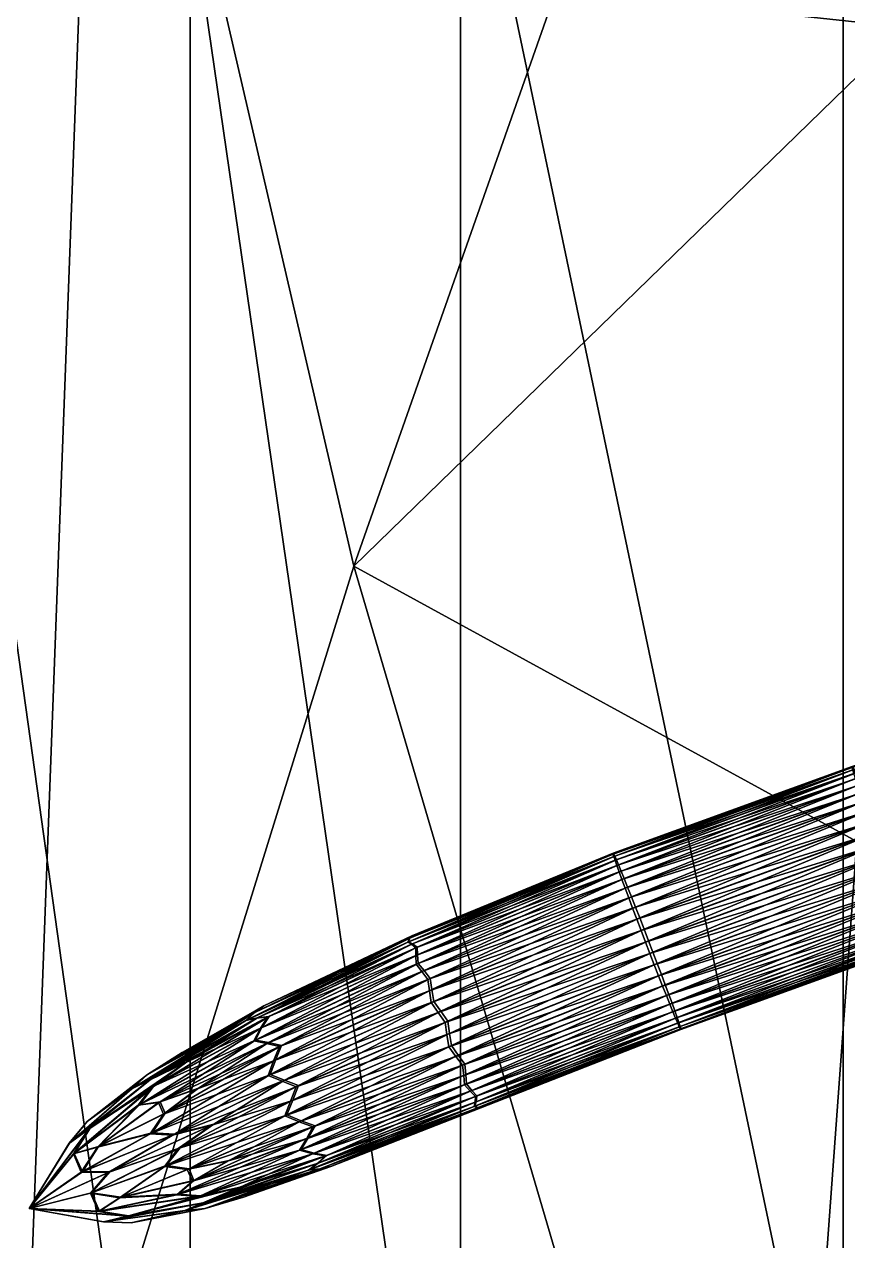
# Model space of a CAD drawing. Header units: centimetres. Extents: x -650 to 650, y -348 to 348.
# Drawn here: x 564.71 to 581.86, y -129.09 to -103.74 of the extents above; entities that cross this region are included whole.
import ezdxf

# ---------------------------------------------------------------- set-up
doc = ezdxf.new("R2010")
doc.units = ezdxf.units.CM
for name, color, linetype, true_color in [('fabric', 7, 'Continuous', 0x99e499), ('Object017', 7, 'Continuous', 0x5858e1), ('wood', 7, 'Continuous', 0x99e499)]:
    doc.layers.add(name, color=color, linetype=linetype, true_color=true_color)

msp = doc.modelspace()

# ---------------------------------------------------------------- meshes
at = {"layer": 'fabric', "color": 46, "true_color": 0x876e08}
mesh = msp.add_polyface(dxfattribs=at)
corners = [(573.802, -55.501, 162.182), (573.802, -98.08, 162.149), (581.769, -93.243, 163.61), (581.769, -136.107, 163.578), (594.221, -130.018, 164.003), (594.222, -85.643, 164.035), (608.088, -123.893, 163.423), (608.089, -77.999, 163.454), (614.732, -70.093, -294.876), (614.73, -94.077, -294.91), (613.631, -94.627, -295.443), (613.629, -114.123, -295.473), (614.729, -113.624, -294.938), (611.916, -114.901, -295.889), (611.917, -95.486, -295.858), (613.633, -70.706, -295.407), (609.208, -96.844, -296.187), (609.209, -73.17, -296.148), (611.92, -71.66, -295.82), (609.206, -116.132, -296.219), (603.732, -117.99, -296.493), (603.734, -98.893, -296.461), (603.736, -75.447, -296.421), (593.729, -101.825, -296.712), (593.731, -78.706, -296.672), (593.728, -120.648, -296.745), (582.055, -120.773, -296.948), (583.111, -103.81, -296.911), (582.581, -82.289, -296.881), (575.797, -103.021, -297.03), (573.675, -85.54, -297.029), (571.574, -115.035, -297.08), (620.299, -119.912, 161.868), (620.3, -73.03, 161.897), (616.538, -112.924, -293.254), (616.539, -93.303, -293.231), (617.849, -93.043, -291.75), (616.541, -69.233, -293.202), (615.6, -93.642, -294.228), (615.598, -113.23, -294.254), (615.601, -69.609, -294.196), (613.627, -139.704, -295.512), (611.914, -140.377, -295.929), (614.727, -139.272, -294.975), (609.204, -141.441, -296.26), (593.726, -145.346, -296.788), (603.731, -143.047, -296.536), (580.302, -144.74, -296.991), (617.846, -138.466, -291.799), (616.536, -138.668, -293.285), (615.597, -138.932, -294.288)]
mesh.append_faces([[corners[k] for k in face] for face in [(0, 1, 2), (3, 2, 1), (4, 5, 2), (2, 3, 4), (5, 4, 6), (6, 7, 5), (8, 9, 10), (11, 10, 9), (9, 12, 11), (10, 11, 13), (13, 14, 10), (15, 10, 14), (16, 17, 18), (18, 14, 16), (19, 16, 14), (14, 13, 19), (16, 19, 20), (20, 21, 16), (17, 16, 21), (21, 22, 17), (23, 24, 22), (22, 21, 23), (25, 23, 21), (21, 20, 25), (23, 25, 26), (26, 27, 23), (24, 23, 27), (27, 28, 24), (29, 30, 28), (28, 27, 29), (31, 29, 27), (27, 26, 31), (32, 33, 7), (7, 6, 32), (34, 35, 36), (37, 35, 38), (39, 38, 35), (35, 34, 39), (38, 39, 12), (12, 9, 38), (40, 38, 9), (41, 42, 13), (13, 11, 41), (43, 41, 11), (11, 12, 43), (20, 19, 44), (19, 13, 42), (26, 25, 45), (25, 20, 46), (31, 26, 47), (48, 49, 34), (50, 43, 12), (12, 39, 50), (49, 50, 39), (39, 34, 49)]], dxfattribs={"vtx2": -1, "color": 46})
mesh = msp.add_polyface(dxfattribs=at)
corners = [(568.168, -59.199, 159.889), (568.168, -101.172, 159.853), (573.802, -98.08, 162.149), (558.932, -63.862, 154.183), (558.921, -105.068, 154.121), (562.716, -103.533, 156.917), (562.717, -62.024, 156.961), (562.716, -144.349, 156.888), (558.918, -145.577, 154.089), (568.167, -142.458, 159.822), (573.801, -139.982, 162.118), (581.769, -136.107, 163.578), (575.797, -103.021, -297.03), (571.574, -115.035, -297.08), (566.272, -92.154, -297.109), (573.675, -85.54, -297.029), (533.016, -109.632, 18.371), (533.403, -69.35, 18.44), (528.072, -70.478, -27.631), (527.399, -110.575, -27.69), (539.943, -108.487, 71.482), (540.042, -67.979, 71.561), (532.889, -149.252, 18.334), (539.911, -148.311, 71.451), (546.045, -66.771, 111.183), (546.041, -107.486, 111.103), (550.862, -65.824, 136.888), (550.859, -106.705, 136.813), (553.945, -106.219, 148.189), (553.948, -65.239, 148.256), (555.985, -105.958, 151.15), (546.041, -147.506, 111.076), (553.946, -146.499, 148.163), (555.982, -146.29, 151.118), (564.505, -56.292, -297.066), (558.219, -101.376, -297.123), (556.102, -61.635, -297.071), (548.716, -106.612, -296.869), (541.187, -71.051, -296.051), (541.187, -110.645, -296.128), (535.286, -113.692, -293.375), (535.286, -74.686, -293.298), (548.187, -66.646, -296.797), (541.186, -149.518, -296.204), (535.286, -151.971, -293.45), (530.67, -115.969, -287.081), (530.67, -77.39, -287.005), (527.071, -117.41, -278.801), (530.67, -153.821, -287.156), (564.569, -137.635, -297.123), (580.302, -144.74, -296.991), (550.303, -145.17, -296.926), (558.296, -64.599, 152.34), (558.257, -105.677, 152.243), (558.617, -64.744, 151.495), (558.558, -105.793, 151.375), (558.244, -146.063, 152.199), (555.997, -64.928, 151.219), (557.662, -105.852, 151.611), (557.702, -64.808, 151.71), (557.649, -146.203, 151.568), (558.539, -146.155, 151.324)]
mesh.append_faces([[corners[k] for k in face] for face in [(0, 1, 2), (3, 4, 5), (6, 5, 1), (7, 5, 4), (4, 8, 7), (5, 7, 9), (9, 1, 5), (10, 2, 1), (1, 9, 10), (2, 10, 11), (12, 13, 14), (14, 15, 12), (16, 17, 18), (18, 19, 16), (17, 16, 20), (20, 21, 17), (22, 16, 19), (23, 20, 16), (24, 21, 20), (20, 25, 24), (26, 24, 25), (25, 27, 26), (26, 27, 28), (29, 28, 30), (27, 25, 31), (25, 20, 23), (32, 28, 27), (33, 30, 28), (34, 14, 35), (36, 35, 37), (38, 39, 40), (40, 41, 38), (39, 38, 42), (42, 37, 39), (43, 39, 37), (44, 40, 39), (45, 46, 41), (41, 40, 45), (46, 45, 47), (48, 45, 40), (49, 35, 14), (14, 13, 49), (50, 49, 13), (49, 51, 37), (37, 35, 49), (52, 53, 4), (54, 55, 53), (53, 56, 8), (8, 4, 53), (56, 53, 55), (57, 30, 58), (59, 58, 55), (60, 58, 30), (61, 55, 58)]], dxfattribs={"vtx2": -1, "color": 46})
mesh = msp.add_polyface(dxfattribs=at)
corners = [(562.715, -183.218, 156.872), (562.716, -144.349, 156.888), (558.918, -145.577, 154.089), (558.918, -184.148, 154.084), (568.165, -181.786, 159.796), (568.167, -142.458, 159.822), (527.399, -110.575, -27.69), (527.175, -150.035, -27.733), (532.889, -149.252, 18.334), (532.891, -186.992, 18.332), (527.176, -187.636, -27.757), (539.915, -186.229, 71.471), (539.911, -148.311, 71.451), (533.016, -109.632, 18.371), (546.041, -147.506, 111.076), (546.045, -185.604, 111.104), (550.859, -146.886, 136.787), (550.862, -185.137, 136.813), (550.859, -106.705, 136.813), (546.041, -107.486, 111.103), (553.946, -146.499, 148.163), (553.947, -184.845, 148.178), (555.982, -184.688, 151.122), (555.982, -146.29, 151.118), (553.945, -106.219, 148.189), (548.716, -106.612, -296.869), (550.303, -145.17, -296.926), (541.186, -149.518, -296.204), (541.186, -186.474, -296.278), (550.308, -183.419, -296.993), (535.286, -188.352, -293.531), (535.286, -151.971, -293.45), (541.187, -110.645, -296.128), (535.286, -113.692, -293.375), (530.67, -153.821, -287.156), (530.67, -189.798, -287.253), (527.071, -190.756, -278.992), (530.67, -115.969, -287.081), (527.071, -155.011, -278.875), (562.709, -218.888, 156.872), (568.156, -217.885, 159.775), (564.587, -178.443, -297.173), (564.595, -215.016, -297.231), (580.307, -177.109, -297.043), (564.569, -137.635, -297.123), (558.244, -146.063, 152.199), (558.244, -184.516, 152.198), (558.558, -105.793, 151.375), (558.539, -146.155, 151.324), (558.538, -184.586, 151.323), (555.985, -105.958, 151.15), (557.649, -146.203, 151.568), (557.648, -184.622, 151.567), (557.662, -105.852, 151.611), (558.915, -219.538, 154.103), (558.242, -219.794, 152.226), (557.645, -219.869, 151.597), (558.536, -219.843, 151.352)]
mesh.append_faces([[corners[k] for k in face] for face in [(0, 1, 2), (2, 3, 0), (1, 0, 4), (4, 5, 1), (6, 7, 8), (9, 8, 7), (7, 10, 9), (8, 9, 11), (11, 12, 8), (13, 8, 12), (14, 12, 11), (11, 15, 14), (16, 14, 15), (15, 17, 16), (14, 16, 18), (12, 14, 19), (18, 16, 20), (21, 20, 16), (16, 17, 21), (20, 21, 22), (22, 23, 20), (24, 20, 23), (25, 26, 27), (28, 27, 26), (26, 29, 28), (27, 28, 30), (30, 31, 27), (32, 27, 31), (33, 31, 34), (35, 34, 31), (31, 30, 35), (34, 35, 36), (37, 34, 38), (39, 0, 3), (40, 4, 0), (29, 41, 42), (43, 41, 44), (26, 44, 41), (41, 29, 26), (45, 46, 3), (3, 2, 45), (47, 48, 45), (46, 45, 48), (48, 49, 46), (50, 23, 51), (52, 51, 23), (23, 22, 52), (51, 52, 49), (49, 48, 51), (53, 51, 48), (54, 3, 46), (55, 46, 49), (56, 52, 22), (57, 49, 52)]], dxfattribs={"vtx2": -1, "color": 46})
mesh = msp.add_polyface(dxfattribs=at)
corners = [(573.798, -179.911, 162.088), (573.801, -139.982, 162.118), (568.167, -142.458, 159.822), (568.165, -181.786, 159.796), (581.765, -176.974, 163.547), (581.769, -136.107, 163.578), (594.217, -172.36, 163.972), (594.221, -130.018, 164.003), (608.084, -167.719, 163.392), (608.088, -123.893, 163.423), (620.295, -164.702, 161.838), (620.299, -119.912, 161.868), (573.788, -216.571, 162.059), (581.755, -214.514, 163.515), (594.208, -211.279, 163.939), (608.076, -208.025, 163.359), (593.729, -209.649, -296.898), (593.726, -175.24, -296.839), (603.73, -173.381, -296.587), (580.311, -211.763, -297.101), (580.307, -177.109, -297.043), (564.587, -178.443, -297.173), (613.629, -206.363, -295.612), (613.627, -170.68, -295.559), (614.727, -170.333, -295.019), (614.729, -206.116, -295.07), (611.916, -206.752, -296.034), (611.913, -171.223, -295.978), (609.206, -207.371, -296.368), (609.204, -172.083, -296.311), (603.733, -208.307, -296.645), (620.287, -205.909, 161.807), (615.596, -170.06, -294.329), (615.598, -205.924, -294.376), (616.536, -169.849, -293.322), (616.538, -205.778, -293.365), (617.846, -169.689, -291.832), (613.627, -139.704, -295.512), (614.727, -139.272, -294.975), (611.914, -140.377, -295.929), (609.204, -141.441, -296.26), (603.731, -143.047, -296.536), (603.732, -117.99, -296.493), (609.206, -116.132, -296.219), (593.726, -145.346, -296.788), (580.302, -144.74, -296.991), (582.055, -120.773, -296.948), (593.728, -120.648, -296.745), (564.569, -137.635, -297.123), (616.536, -138.668, -293.285), (615.597, -138.932, -294.288)]
mesh.append_faces([[corners[k] for k in face] for face in [(0, 1, 2), (2, 3, 0), (1, 0, 4), (4, 5, 1), (6, 7, 5), (5, 4, 6), (7, 6, 8), (8, 9, 7), (10, 11, 9), (9, 8, 10), (12, 0, 3), (13, 4, 0), (14, 15, 8), (8, 6, 14), (6, 4, 13), (16, 17, 18), (19, 20, 17), (21, 20, 19), (22, 23, 24), (24, 25, 22), (23, 22, 26), (26, 27, 23), (28, 29, 27), (27, 26, 28), (29, 28, 30), (30, 18, 29), (31, 10, 8), (8, 15, 31), (32, 33, 25), (25, 24, 32), (33, 32, 34), (34, 35, 33), (35, 34, 36), (37, 38, 24), (24, 23, 37), (39, 37, 23), (23, 27, 39), (40, 41, 42), (39, 40, 43), (40, 39, 27), (27, 29, 40), (41, 40, 29), (29, 18, 41), (44, 45, 46), (41, 44, 47), (44, 41, 18), (18, 17, 44), (45, 44, 17), (17, 20, 45), (48, 45, 20), (36, 34, 49), (50, 49, 34), (34, 32, 50), (38, 50, 32), (32, 24, 38)]], dxfattribs={"vtx2": -1, "color": 46})
at = {"layer": 'Object017', "color": 46, "true_color": 0x876e08}
mesh = msp.add_polyface(dxfattribs=at)
corners = [(581.971, -119.278, -296.435), (581.959, -119.228, -296.686), (576.981, -121.035, -296.773), (581.958, -119.21, -296.943), (576.979, -121.017, -297.029), (582.03, -119.466, -295.961), (581.995, -119.357, -296.191), (577.02, -121.162, -296.278), (576.994, -121.084, -296.521), (582.13, -119.763, -295.555), (582.075, -119.602, -295.748), (577.105, -121.405, -295.835), (577.057, -121.27, -296.048), (582.265, -120.148, -295.243), (582.194, -119.946, -295.386), (577.229, -121.747, -295.472), (577.162, -121.565, -295.642), (582.425, -120.596, -295.048), (582.342, -120.366, -295.13), (577.384, -122.164, -295.217), (577.303, -121.948, -295.33), (582.599, -121.075, -294.982), (582.511, -120.834, -294.998), (577.56, -122.628, -295.084), (577.47, -122.392, -295.134), (582.777, -121.553, -295.05), (582.689, -121.316, -294.999), (577.744, -123.108, -295.085), (577.652, -122.868, -295.067), (582.863, -121.781, -295.132), (577.835, -123.343, -295.135), (582.677, -121.042, -298.909), (582.766, -121.284, -298.892), (577.808, -123.08, -298.978), (582.852, -121.521, -298.842), (577.898, -123.316, -298.928), (582.5, -120.565, -298.841), (582.588, -120.801, -298.891), (577.624, -122.6, -298.978), (577.716, -122.84, -298.995), (582.332, -120.12, -298.645), (582.414, -120.336, -298.758), (577.444, -122.138, -298.844), (577.532, -122.365, -298.927), (582.185, -119.74, -298.332), (582.255, -119.921, -298.501), (577.28, -121.725, -298.588), (577.359, -121.923, -298.731), (582.069, -119.449, -297.925), (582.122, -119.582, -298.138), (577.144, -121.388, -298.225), (577.208, -121.545, -298.418), (581.992, -119.269, -297.451), (582.025, -119.345, -297.694), (577.045, -121.151, -297.781), (577.089, -121.256, -298.012), (581.969, -119.224, -297.199), (576.989, -121.031, -297.286), (577.011, -121.076, -297.538), (587.399, -117.523, -296.586), (587.409, -117.573, -296.335), (587.431, -117.654, -296.091), (587.435, -117.563, -297.351), (587.412, -117.518, -297.099), (587.399, -117.505, -296.842)]
mesh.append_faces([[corners[k] for k in face] for face in [(0, 1, 2), (1, 3, 4), (5, 6, 7), (6, 0, 8), (9, 10, 11), (10, 5, 12), (13, 14, 15), (14, 9, 16), (17, 18, 19), (18, 13, 20), (21, 22, 23), (22, 17, 24), (25, 26, 27), (26, 21, 28), (29, 25, 30), (31, 32, 33), (32, 34, 35), (36, 37, 38), (37, 31, 39), (40, 41, 42), (41, 36, 43), (44, 45, 46), (45, 40, 47), (48, 49, 50), (49, 44, 51), (52, 53, 54), (53, 48, 55), (3, 56, 57), (56, 52, 58), (3, 1, 59), (1, 0, 60), (0, 6, 61), (53, 52, 62), (52, 56, 63), (56, 3, 64)]], dxfattribs={"vtx2": -1, "color": 46})
mesh = msp.add_polyface(dxfattribs=at)
corners = [(576.981, -121.035, -296.773), (576.994, -121.084, -296.521), (581.971, -119.278, -296.435), (576.979, -121.017, -297.029), (581.959, -119.228, -296.686), (577.02, -121.162, -296.278), (577.057, -121.27, -296.048), (582.03, -119.466, -295.961), (581.995, -119.357, -296.191), (577.105, -121.405, -295.835), (577.162, -121.565, -295.642), (582.13, -119.763, -295.555), (582.075, -119.602, -295.748), (577.229, -121.747, -295.472), (577.303, -121.948, -295.33), (582.265, -120.148, -295.243), (582.194, -119.946, -295.386), (572.877, -123.331, -295.751), (572.995, -123.48, -295.578), (577.384, -122.164, -295.217), (573.12, -123.646, -295.432), (577.47, -122.392, -295.134), (582.425, -120.596, -295.048), (582.342, -120.366, -295.13), (577.56, -122.628, -295.084), (577.652, -122.868, -295.067), (582.599, -121.075, -294.982), (582.511, -120.834, -294.998), (577.744, -123.108, -295.085), (577.835, -123.343, -295.135), (582.777, -121.553, -295.05), (582.689, -121.316, -294.999), (577.808, -123.08, -298.978), (577.716, -122.84, -298.995), (582.677, -121.042, -298.909), (577.898, -123.316, -298.928), (582.766, -121.284, -298.892), (577.624, -122.6, -298.978), (577.532, -122.365, -298.927), (582.5, -120.565, -298.841), (582.588, -120.801, -298.891), (577.444, -122.138, -298.844), (577.359, -121.923, -298.731), (582.332, -120.12, -298.645), (582.414, -120.336, -298.758), (573.204, -123.858, -298.871), (577.28, -121.725, -298.588), (573.169, -123.624, -298.767), (577.208, -121.545, -298.418), (573.039, -123.46, -298.623), (582.185, -119.74, -298.332), (582.255, -119.921, -298.501), (577.144, -121.388, -298.225), (577.089, -121.256, -298.012), (582.069, -119.449, -297.925), (582.122, -119.582, -298.138), (572.916, -123.314, -298.451), (577.045, -121.151, -297.781), (577.011, -121.076, -297.538), (581.992, -119.269, -297.451), (582.025, -119.345, -297.694), (576.989, -121.031, -297.286), (581.958, -119.21, -296.943), (581.969, -119.224, -297.199)]
mesh.append_faces([[corners[k] for k in face] for face in [(0, 1, 2), (3, 0, 4), (5, 6, 7), (1, 5, 8), (9, 10, 11), (6, 9, 12), (13, 14, 15), (10, 13, 16), (13, 10, 17), (14, 13, 18), (19, 14, 20), (19, 21, 22), (14, 19, 23), (24, 25, 26), (21, 24, 27), (28, 29, 30), (25, 28, 31), (32, 33, 34), (35, 32, 36), (37, 38, 39), (33, 37, 40), (41, 42, 43), (38, 41, 44), (42, 41, 45), (46, 42, 47), (48, 46, 49), (46, 48, 50), (42, 46, 51), (52, 53, 54), (48, 52, 55), (52, 48, 56), (57, 58, 59), (53, 57, 60), (61, 3, 62), (58, 61, 63)]], dxfattribs={"vtx2": -1, "color": 46})
mesh = msp.add_polyface(dxfattribs=at)
corners = [(576.981, -121.035, -296.773), (576.979, -121.017, -297.029), (572.785, -122.741, -297.099), (572.739, -122.788, -296.852), (576.994, -121.084, -296.521), (572.705, -122.867, -296.607), (577.02, -121.162, -296.278), (572.781, -122.913, -296.365), (577.057, -121.27, -296.048), (572.868, -122.987, -296.137), (577.105, -121.405, -295.835), (572.867, -123.146, -295.935), (577.162, -121.565, -295.642), (572.877, -123.331, -295.751), (572.995, -123.48, -295.578), (577.229, -121.747, -295.472), (573.12, -123.646, -295.432), (577.303, -121.948, -295.33), (573.152, -123.881, -295.33), (577.384, -122.164, -295.217), (573.189, -124.13, -295.258), (577.47, -122.392, -295.134), (573.332, -124.335, -295.2), (577.56, -122.628, -295.084), (573.476, -124.542, -295.175), (577.652, -122.868, -295.067), (573.532, -124.517, -299.026), (573.387, -124.31, -299.002), (577.624, -122.6, -298.978), (573.243, -124.106, -298.946), (577.532, -122.365, -298.927), (573.204, -123.858, -298.871), (577.444, -122.138, -298.844), (573.169, -123.624, -298.767), (577.359, -121.923, -298.731), (573.039, -123.46, -298.623), (577.28, -121.725, -298.588), (572.916, -123.314, -298.451), (577.208, -121.545, -298.418), (572.901, -123.131, -298.266), (577.144, -121.388, -298.225), (577.089, -121.256, -298.012), (572.896, -122.974, -298.062), (577.045, -121.151, -297.781), (572.802, -122.903, -297.836), (577.011, -121.076, -297.538), (572.719, -122.86, -297.595), (576.989, -121.031, -297.286), (572.746, -122.785, -297.348)]
mesh.append_faces([[corners[k] for k in face] for face in [(0, 1, 2), (2, 3, 0), (4, 0, 3), (3, 5, 4), (6, 4, 5), (5, 7, 6), (8, 6, 7), (7, 9, 8), (10, 8, 9), (9, 11, 10), (12, 10, 11), (11, 13, 12), (13, 14, 15), (14, 16, 17), (16, 18, 19), (18, 20, 21), (20, 22, 23), (22, 24, 25), (26, 27, 28), (27, 29, 30), (29, 31, 32), (31, 33, 34), (33, 35, 36), (35, 37, 38), (37, 39, 40), (41, 40, 39), (39, 42, 41), (43, 41, 42), (42, 44, 43), (45, 43, 44), (44, 46, 45), (47, 45, 46), (46, 48, 47), (1, 47, 48), (48, 2, 1)]], dxfattribs={"vtx2": -1, "color": 46})
mesh = msp.add_polyface(dxfattribs=at)
corners = [(577.47, -122.392, -295.134), (577.384, -122.164, -295.217), (573.152, -123.881, -295.33), (577.56, -122.628, -295.084), (573.189, -124.13, -295.258), (577.652, -122.868, -295.067), (573.332, -124.335, -295.2), (577.744, -123.108, -295.085), (573.476, -124.542, -295.175), (577.835, -123.343, -295.135), (573.517, -124.796, -295.2), (577.924, -123.57, -295.218), (578.009, -123.785, -295.332), (582.945, -121.997, -295.246), (582.863, -121.781, -295.132), (573.558, -125.048, -295.258), (573.701, -125.249, -295.331), (578.088, -123.983, -295.475), (573.839, -125.435, -295.434), (578.16, -124.163, -295.644), (573.865, -125.646, -295.58), (583.022, -122.197, -295.389), (578.224, -124.32, -295.838), (573.885, -125.84, -295.753), (578.279, -124.452, -296.051), (574.003, -125.975, -295.937), (578.323, -124.556, -296.282), (574.112, -126.086, -296.139), (578.357, -124.632, -296.525), (574.102, -126.203, -296.367), (578.379, -124.677, -296.777), (574.081, -126.294, -296.609), (578.389, -124.691, -297.033), (574.158, -126.321, -296.855), (578.387, -124.673, -297.289), (574.222, -126.319, -297.102), (578.374, -124.624, -297.541), (574.165, -126.318, -297.351), (578.348, -124.546, -297.784), (574.096, -126.287, -297.598), (578.311, -124.438, -298.015), (574.123, -126.194, -297.838), (578.263, -124.303, -298.228), (574.14, -126.073, -298.064), (578.205, -124.143, -298.421), (574.037, -125.96, -298.268), (578.139, -123.961, -298.59), (573.924, -125.822, -298.453), (578.065, -123.76, -298.733), (573.909, -125.626, -298.625), (577.984, -123.544, -298.846), (573.887, -125.413, -298.769), (577.898, -123.316, -298.928), (573.752, -125.225, -298.873), (582.852, -121.521, -298.842), (582.935, -121.751, -298.76), (577.808, -123.08, -298.978), (573.612, -125.024, -298.947), (577.716, -122.84, -298.995), (573.572, -124.771, -299.003), (577.624, -122.6, -298.978), (573.532, -124.517, -299.026), (577.532, -122.365, -298.927), (573.387, -124.31, -299.002), (577.444, -122.138, -298.844), (573.243, -124.106, -298.946)]
mesh.append_faces([[corners[k] for k in face] for face in [(0, 1, 2), (3, 0, 4), (5, 3, 6), (7, 5, 8), (9, 7, 10), (11, 12, 13), (9, 11, 14), (11, 9, 15), (12, 11, 16), (17, 12, 18), (19, 17, 20), (12, 17, 21), (22, 19, 23), (24, 22, 25), (26, 24, 27), (28, 26, 29), (30, 28, 31), (32, 30, 33), (34, 32, 35), (36, 34, 37), (38, 36, 39), (40, 38, 41), (42, 40, 43), (44, 42, 45), (46, 44, 47), (48, 46, 49), (50, 48, 51), (52, 50, 53), (50, 52, 54), (48, 50, 55), (56, 52, 57), (58, 56, 59), (60, 58, 61), (62, 60, 63), (64, 62, 65)]], dxfattribs={"vtx2": -1, "color": 46})
mesh = msp.add_polyface(dxfattribs=at)
corners = [(582.945, -121.997, -295.246), (582.863, -121.781, -295.132), (577.924, -123.57, -295.218), (578.088, -123.983, -295.475), (578.16, -124.163, -295.644), (583.092, -122.377, -295.559), (583.022, -122.197, -295.389), (578.009, -123.785, -295.332), (578.224, -124.32, -295.838), (578.279, -124.452, -296.051), (583.208, -122.668, -295.966), (583.155, -122.535, -295.752), (578.323, -124.556, -296.282), (578.357, -124.632, -296.525), (583.286, -122.848, -296.44), (583.252, -122.772, -296.196), (578.379, -124.677, -296.777), (578.389, -124.691, -297.033), (583.319, -122.907, -296.948), (583.308, -122.893, -296.692), (578.387, -124.673, -297.289), (578.374, -124.624, -297.541), (583.306, -122.84, -297.456), (583.318, -122.889, -297.204), (578.348, -124.546, -297.784), (578.311, -124.438, -298.015), (583.247, -122.652, -297.929), (583.282, -122.76, -297.699), (578.263, -124.303, -298.228), (578.205, -124.143, -298.421), (583.147, -122.354, -298.335), (583.202, -122.515, -298.142), (578.139, -123.961, -298.59), (578.065, -123.76, -298.733), (583.012, -121.969, -298.647), (583.083, -122.171, -298.504), (582.852, -121.521, -298.842), (582.935, -121.751, -298.76), (577.984, -123.544, -298.846)]
mesh.append_faces([[corners[k] for k in face] for face in [(0, 1, 2), (3, 4, 5), (5, 6, 3), (6, 0, 7), (8, 9, 10), (10, 11, 8), (4, 8, 11), (11, 5, 4), (12, 13, 14), (14, 15, 12), (9, 12, 15), (15, 10, 9), (16, 17, 18), (18, 19, 16), (13, 16, 19), (19, 14, 13), (20, 21, 22), (22, 23, 20), (17, 20, 23), (23, 18, 17), (24, 25, 26), (26, 27, 24), (21, 24, 27), (27, 22, 21), (28, 29, 30), (30, 31, 28), (25, 28, 31), (31, 26, 25), (32, 33, 34), (34, 35, 32), (29, 32, 35), (35, 30, 29), (36, 37, 38), (37, 34, 33)]], dxfattribs={"vtx2": -1, "color": 46})
mesh = msp.add_polyface(dxfattribs=at)
corners = [(569.511, -124.336, -296.928), (569.704, -124.197, -297.149), (568, -125.168, -297.177), (569.33, -124.503, -296.704), (572.705, -122.867, -296.607), (572.739, -122.788, -296.852), (569.552, -124.454, -296.465), (569.785, -124.427, -296.244), (572.868, -122.987, -296.137), (572.781, -122.913, -296.365), (569.634, -124.663, -296.076), (568.075, -125.375, -296.359), (569.494, -124.925, -295.92), (572.877, -123.331, -295.751), (572.867, -123.146, -295.935), (569.759, -124.979, -295.737), (570.03, -125.043, -295.582), (573.12, -123.646, -295.432), (572.995, -123.48, -295.578), (567.51, -126.21, -295.949), (569.906, -125.339, -295.513), (568.301, -125.93, -295.761), (569.79, -125.651, -295.468), (567.612, -126.453, -295.797), (573.189, -124.13, -295.258), (573.152, -123.881, -295.33), (570.083, -125.768, -295.389), (570.375, -125.881, -295.34), (573.476, -124.542, -295.175), (573.332, -124.335, -295.2), (570.256, -126.182, -295.389), (570.138, -126.487, -295.469), (573.558, -125.048, -295.258), (570.184, -126.466, -298.845), (570.304, -126.16, -298.918), (573.572, -124.771, -299.003), (570.131, -125.746, -298.918), (569.836, -125.63, -298.844), (573.243, -124.106, -298.946), (570.425, -125.859, -298.96), (573.387, -124.31, -299.002), (569.951, -125.318, -298.793), (570.073, -125.024, -298.717), (573.169, -123.624, -298.767), (573.204, -123.858, -298.871), (567.374, -126.844, -298.58), (567.65, -126.436, -298.581), (569.798, -124.961, -298.569), (568.339, -125.912, -298.594), (569.527, -124.91, -298.392), (572.916, -123.314, -298.451), (573.039, -123.46, -298.623), (569.663, -124.649, -298.229), (569.81, -124.416, -298.055), (572.896, -122.974, -298.062), (572.901, -123.131, -298.266), (569.571, -124.445, -297.841), (568.097, -125.365, -297.995), (569.342, -124.497, -297.608), (572.719, -122.86, -297.595), (572.802, -122.903, -297.836), (569.517, -124.333, -297.377), (572.785, -122.741, -297.099), (572.746, -122.785, -297.348)]
mesh.append_faces([[corners[k] for k in face] for face in [(0, 1, 2), (0, 3, 4), (1, 0, 5), (6, 7, 8), (3, 6, 9), (10, 7, 11), (10, 12, 13), (7, 10, 14), (15, 16, 17), (12, 15, 18), (16, 15, 19), (20, 16, 21), (22, 20, 23), (20, 22, 24), (16, 20, 25), (26, 27, 28), (22, 26, 29), (30, 31, 32), (33, 34, 35), (36, 37, 38), (39, 36, 40), (41, 42, 43), (37, 41, 44), (41, 37, 45), (42, 41, 46), (47, 42, 48), (47, 49, 50), (42, 47, 51), (52, 53, 54), (49, 52, 55), (56, 53, 57), (56, 58, 59), (53, 56, 60), (61, 1, 62), (58, 61, 63)]], dxfattribs={"vtx2": -1, "color": 46})
mesh = msp.add_polyface(dxfattribs=at)
corners = [(572.705, -122.867, -296.607), (572.739, -122.788, -296.852), (569.511, -124.336, -296.928), (572.785, -122.741, -297.099), (569.704, -124.197, -297.149), (572.868, -122.987, -296.137), (572.781, -122.913, -296.365), (569.552, -124.454, -296.465), (569.33, -124.503, -296.704), (572.877, -123.331, -295.751), (572.867, -123.146, -295.935), (569.634, -124.663, -296.076), (569.785, -124.427, -296.244), (573.12, -123.646, -295.432), (572.995, -123.48, -295.578), (569.759, -124.979, -295.737), (569.494, -124.925, -295.92), (573.189, -124.13, -295.258), (573.152, -123.881, -295.33), (569.906, -125.339, -295.513), (570.03, -125.043, -295.582), (573.476, -124.542, -295.175), (573.332, -124.335, -295.2), (570.083, -125.768, -295.389), (569.79, -125.651, -295.468), (573.558, -125.048, -295.258), (573.517, -124.796, -295.2), (570.256, -126.182, -295.389), (570.375, -125.881, -295.34), (573.839, -125.435, -295.434), (573.701, -125.249, -295.331), (570.436, -126.61, -295.513), (570.138, -126.487, -295.469), (573.865, -125.646, -295.58), (570.726, -126.716, -295.583), (573.612, -125.024, -298.947), (573.752, -125.225, -298.873), (570.48, -126.59, -298.794), (573.887, -125.413, -298.769), (570.769, -126.696, -298.718), (570.304, -126.16, -298.918), (570.425, -125.859, -298.96), (573.532, -124.517, -299.026), (573.572, -124.771, -299.003), (570.184, -126.466, -298.845), (573.243, -124.106, -298.946), (573.387, -124.31, -299.002), (570.131, -125.746, -298.918), (573.169, -123.624, -298.767), (573.204, -123.858, -298.871), (569.951, -125.318, -298.793), (569.836, -125.63, -298.844), (572.916, -123.314, -298.451), (573.039, -123.46, -298.623), (569.798, -124.961, -298.569), (570.073, -125.024, -298.717), (572.896, -122.974, -298.062), (572.901, -123.131, -298.266), (569.663, -124.649, -298.229), (569.527, -124.91, -298.392), (572.719, -122.86, -297.595), (572.802, -122.903, -297.836), (569.571, -124.445, -297.841), (569.81, -124.416, -298.055), (572.746, -122.785, -297.348), (569.517, -124.333, -297.377), (569.342, -124.497, -297.608)]
mesh.append_faces([[corners[k] for k in face] for face in [(0, 1, 2), (1, 3, 4), (5, 6, 7), (6, 0, 8), (9, 10, 11), (10, 5, 12), (13, 14, 15), (14, 9, 16), (17, 18, 19), (18, 13, 20), (21, 22, 23), (22, 17, 24), (25, 26, 27), (28, 27, 26), (26, 21, 28), (29, 30, 31), (30, 25, 32), (33, 29, 34), (35, 36, 37), (36, 38, 39), (40, 41, 42), (42, 43, 40), (43, 35, 44), (45, 46, 47), (46, 42, 41), (48, 49, 50), (49, 45, 51), (52, 53, 54), (53, 48, 55), (56, 57, 58), (57, 52, 59), (60, 61, 62), (61, 56, 63), (3, 64, 65), (64, 60, 66)]], dxfattribs={"vtx2": -1, "color": 46})
mesh = msp.add_polyface(dxfattribs=at)
corners = [(573.476, -124.542, -295.175), (573.517, -124.796, -295.2), (577.744, -123.108, -295.085), (573.558, -125.048, -295.258), (577.835, -123.343, -295.135), (573.701, -125.249, -295.331), (577.924, -123.57, -295.218), (573.839, -125.435, -295.434), (578.009, -123.785, -295.332), (573.865, -125.646, -295.58), (578.088, -123.983, -295.475), (573.885, -125.84, -295.753), (578.16, -124.163, -295.644), (574.003, -125.975, -295.937), (578.224, -124.32, -295.838), (574.112, -126.086, -296.139), (578.279, -124.452, -296.051), (570.724, -127.279, -296.078), (574.081, -126.294, -296.609), (574.102, -126.203, -296.367), (570.816, -127.483, -296.466), (570.99, -127.324, -296.246), (578.323, -124.556, -296.282), (578.357, -124.632, -296.525), (574.158, -126.321, -296.855), (578.379, -124.677, -296.777), (574.222, -126.319, -297.102), (578.389, -124.691, -297.033), (570.87, -127.595, -296.93), (570.632, -127.62, -296.705), (574.096, -126.287, -297.598), (574.165, -126.318, -297.351), (570.876, -127.593, -297.378), (571.096, -127.542, -297.151), (578.387, -124.673, -297.289), (578.374, -124.624, -297.541), (574.123, -126.194, -297.838), (578.348, -124.546, -297.784), (574.14, -126.073, -298.064), (578.311, -124.438, -298.015), (570.834, -127.475, -297.842), (570.644, -127.614, -297.61), (574.037, -125.96, -298.268), (571.015, -127.313, -298.056), (578.263, -124.303, -298.228), (573.924, -125.822, -298.453), (578.205, -124.143, -298.421), (573.909, -125.626, -298.625), (578.139, -123.961, -298.59), (573.887, -125.413, -298.769), (578.065, -123.76, -298.733), (573.752, -125.225, -298.873), (577.984, -123.544, -298.846), (573.612, -125.024, -298.947), (577.898, -123.316, -298.928), (573.572, -124.771, -299.003), (577.808, -123.08, -298.978), (573.532, -124.517, -299.026), (577.716, -122.84, -298.995)]
mesh.append_faces([[corners[k] for k in face] for face in [(0, 1, 2), (1, 3, 4), (3, 5, 6), (5, 7, 8), (7, 9, 10), (9, 11, 12), (11, 13, 14), (13, 15, 16), (15, 13, 17), (18, 19, 20), (19, 15, 21), (15, 19, 22), (19, 18, 23), (18, 24, 25), (24, 26, 27), (26, 24, 28), (24, 18, 29), (30, 31, 32), (31, 26, 33), (26, 31, 34), (31, 30, 35), (30, 36, 37), (36, 38, 39), (38, 36, 40), (36, 30, 41), (42, 38, 43), (38, 42, 44), (42, 45, 46), (45, 47, 48), (47, 49, 50), (49, 51, 52), (51, 53, 54), (53, 55, 56), (55, 57, 58)]], dxfattribs={"vtx2": -1, "color": 46})
mesh = msp.add_polyface(dxfattribs=at)
corners = [(567.277, -125.626, -297.037), (566.95, -125.923, -296.823), (569.33, -124.503, -296.704), (567.338, -125.738, -297.817), (566.959, -125.919, -297.566), (569.342, -124.497, -297.608), (567.281, -125.624, -297.341), (569.517, -124.333, -297.377), (566.073, -126.752, -296.636), (567.378, -125.887, -296.297), (568.075, -125.375, -296.359), (567.321, -125.746, -296.561), (565.645, -127.059, -296.978), (565.735, -127.281, -296.563), (567.088, -126.268, -296.181), (566.235, -127.141, -296.215), (567.51, -126.21, -295.949), (567.337, -126.861, -295.81), (567.612, -126.453, -295.797), (568.301, -125.93, -295.761), (568.618, -126.684, -295.542), (567.798, -126.892, -295.669), (566.463, -127.669, -296.061), (566.493, -127.655, -298.361), (567.839, -126.873, -298.709), (568.663, -126.664, -298.813), (565.922, -127.652, -298.113), (567.374, -126.844, -298.58), (566.261, -127.129, -298.207), (567.65, -126.436, -298.581), (565.752, -127.273, -297.873), (567.115, -126.256, -298.209), (567.543, -126.195, -298.429), (568.339, -125.912, -298.594), (566.088, -126.745, -297.786), (568.097, -125.365, -297.995), (567.401, -125.876, -298.081), (565.651, -127.056, -297.458), (566.019, -126.607, -297.211), (568, -125.168, -297.177)]
mesh.append_faces([[corners[k] for k in face] for face in [(0, 1, 2), (3, 4, 5), (4, 6, 7), (8, 9, 10), (10, 11, 8), (12, 8, 11), (11, 1, 12), (9, 8, 13), (13, 14, 9), (15, 16, 14), (14, 13, 15), (17, 18, 15), (16, 15, 18), (18, 19, 16), (20, 21, 22), (23, 24, 25), (26, 27, 24), (28, 29, 27), (28, 30, 31), (31, 32, 28), (29, 28, 32), (32, 33, 29), (34, 3, 35), (35, 36, 34), (30, 34, 36), (36, 31, 30), (3, 34, 37), (37, 4, 3), (38, 6, 4), (4, 37, 38), (12, 38, 37), (38, 12, 1), (1, 0, 38), (6, 38, 0), (0, 39, 6)]], dxfattribs={"vtx2": -1, "color": 46})
mesh = msp.add_polyface(dxfattribs=at)
corners = [(568, -125.168, -297.177), (567.277, -125.626, -297.037), (569.511, -124.336, -296.928), (569.33, -124.503, -296.704), (569.552, -124.454, -296.465), (566.95, -125.923, -296.823), (567.321, -125.746, -296.561), (569.785, -124.427, -296.244), (568.075, -125.375, -296.359), (567.378, -125.887, -296.297), (569.634, -124.663, -296.076), (569.494, -124.925, -295.92), (567.088, -126.268, -296.181), (569.759, -124.979, -295.737), (567.51, -126.21, -295.949), (568.301, -125.93, -295.761), (570.03, -125.043, -295.582), (567.612, -126.453, -295.797), (569.906, -125.339, -295.513), (567.337, -126.861, -295.81), (569.79, -125.651, -295.468), (567.798, -126.892, -295.669), (570.083, -125.768, -295.389), (568.618, -126.684, -295.542), (570.375, -125.881, -295.34), (567.918, -127.171, -295.67), (570.256, -126.182, -295.389), (567.631, -127.543, -295.81), (570.138, -126.487, -295.469), (567.668, -127.526, -298.581), (567.959, -127.152, -298.709), (570.304, -126.16, -298.918), (568.663, -126.664, -298.813), (567.839, -126.873, -298.709), (570.131, -125.746, -298.918), (567.374, -126.844, -298.58), (569.836, -125.63, -298.844), (567.65, -126.436, -298.581), (569.951, -125.318, -298.793), (568.339, -125.912, -298.594), (570.073, -125.024, -298.717), (567.543, -126.195, -298.429), (569.798, -124.961, -298.569), (569.527, -124.91, -298.392), (567.115, -126.256, -298.209), (569.663, -124.649, -298.229), (567.401, -125.876, -298.081), (569.81, -124.416, -298.055), (568.097, -125.365, -297.995), (567.338, -125.738, -297.817), (569.571, -124.445, -297.841), (569.342, -124.497, -297.608), (569.517, -124.333, -297.377), (566.959, -125.919, -297.566), (569.704, -124.197, -297.149), (567.281, -125.624, -297.341)]
mesh.append_faces([[corners[k] for k in face] for face in [(0, 1, 2), (3, 2, 1), (4, 3, 5), (5, 6, 4), (7, 4, 6), (6, 8, 7), (8, 9, 10), (11, 10, 9), (9, 12, 11), (13, 11, 12), (12, 14, 13), (14, 15, 16), (15, 17, 18), (17, 19, 20), (19, 21, 22), (21, 23, 24), (23, 25, 26), (25, 27, 28), (29, 30, 31), (32, 33, 34), (33, 35, 36), (35, 37, 38), (37, 39, 40), (39, 41, 42), (43, 42, 41), (41, 44, 43), (45, 43, 44), (44, 46, 45), (47, 45, 46), (46, 48, 47), (48, 49, 50), (51, 50, 49), (52, 51, 53), (54, 52, 55), (55, 0, 54)]], dxfattribs={"vtx2": -1, "color": 46})
mesh = msp.add_polyface(dxfattribs=at)
corners = [(570.436, -126.61, -295.513), (570.726, -126.716, -295.583), (573.839, -125.435, -295.434), (570.138, -126.487, -295.469), (573.701, -125.249, -295.331), (570.589, -126.967, -295.738), (568.941, -127.436, -295.761), (570.447, -127.207, -295.922), (573.885, -125.84, -295.753), (573.865, -125.646, -295.58), (570.724, -127.279, -296.078), (570.99, -127.324, -296.246), (574.112, -126.086, -296.139), (574.003, -125.975, -295.937), (568.356, -128.168, -296.298), (570.816, -127.483, -296.466), (569.184, -127.983, -296.36), (570.632, -127.62, -296.705), (568.419, -128.306, -296.562), (574.081, -126.294, -296.609), (574.102, -126.203, -296.367), (570.87, -127.595, -296.93), (571.096, -127.542, -297.151), (574.222, -126.319, -297.102), (574.158, -126.321, -296.855), (568.476, -128.42, -297.038), (570.876, -127.593, -297.378), (569.281, -128.18, -297.178), (570.644, -127.614, -297.61), (568.48, -128.418, -297.342), (574.096, -126.287, -297.598), (574.165, -126.318, -297.351), (570.834, -127.475, -297.842), (571.015, -127.313, -298.056), (574.14, -126.073, -298.064), (574.123, -126.194, -297.838), (568.436, -128.298, -297.818), (570.753, -127.265, -298.231), (569.206, -127.973, -297.996), (570.48, -127.192, -298.393), (573.924, -125.822, -298.453), (574.037, -125.96, -298.268), (570.628, -126.949, -298.57), (570.769, -126.696, -298.718), (573.887, -125.413, -298.769), (573.909, -125.626, -298.625), (570.48, -126.59, -298.794), (568.98, -127.418, -298.594), (570.184, -126.466, -298.845), (573.612, -125.024, -298.947), (573.752, -125.225, -298.873)]
mesh.append_faces([[corners[k] for k in face] for face in [(0, 1, 2), (3, 0, 4), (5, 1, 6), (5, 7, 8), (8, 9, 5), (1, 5, 9), (10, 11, 12), (7, 10, 13), (13, 8, 7), (11, 10, 14), (15, 11, 16), (17, 15, 18), (15, 17, 19), (11, 15, 20), (21, 22, 23), (17, 21, 24), (22, 21, 25), (26, 22, 27), (28, 26, 29), (26, 28, 30), (22, 26, 31), (32, 33, 34), (28, 32, 35), (33, 32, 36), (37, 33, 38), (37, 39, 40), (40, 41, 37), (33, 37, 41), (42, 43, 44), (44, 45, 42), (39, 42, 45), (45, 40, 39), (46, 43, 47), (46, 48, 49), (43, 46, 50)]], dxfattribs={"vtx2": -1, "color": 46})
mesh = msp.add_polyface(dxfattribs=at)
corners = [(570.083, -125.768, -295.389), (569.79, -125.651, -295.468), (567.337, -126.861, -295.81), (570.375, -125.881, -295.34), (567.798, -126.892, -295.669), (570.256, -126.182, -295.389), (568.618, -126.684, -295.542), (570.138, -126.487, -295.469), (567.918, -127.171, -295.67), (570.436, -126.61, -295.513), (567.631, -127.543, -295.81), (570.726, -126.716, -295.583), (568.107, -127.608, -295.797), (568.941, -127.436, -295.761), (568.214, -127.849, -295.949), (570.589, -126.967, -295.738), (570.447, -127.207, -295.922), (570.724, -127.279, -296.078), (567.89, -128.132, -296.181), (568.356, -128.168, -296.298), (569.184, -127.983, -296.36), (570.99, -127.324, -296.246), (568.419, -128.306, -296.562), (570.816, -127.483, -296.466), (568.045, -128.469, -296.824), (570.632, -127.62, -296.705), (570.87, -127.595, -296.93), (568.476, -128.42, -297.038), (569.281, -128.18, -297.178), (571.096, -127.542, -297.151), (568.48, -128.418, -297.342), (570.876, -127.593, -297.378), (568.056, -128.464, -297.567), (570.644, -127.614, -297.61), (570.834, -127.475, -297.842), (568.436, -128.298, -297.818), (569.206, -127.973, -297.996), (571.015, -127.313, -298.056), (568.38, -128.157, -298.081), (570.753, -127.265, -298.231), (570.48, -127.192, -298.393), (570.628, -126.949, -298.57), (567.917, -128.119, -298.21), (570.769, -126.696, -298.718), (568.247, -127.834, -298.43), (568.98, -127.418, -298.594), (568.145, -127.591, -298.582), (570.48, -126.59, -298.794), (570.184, -126.466, -298.845), (570.304, -126.16, -298.918), (567.668, -127.526, -298.581), (570.425, -125.859, -298.96), (567.959, -127.152, -298.709), (568.663, -126.664, -298.813), (570.131, -125.746, -298.918), (569.836, -125.63, -298.844), (567.839, -126.873, -298.709)]
mesh.append_faces([[corners[k] for k in face] for face in [(0, 1, 2), (3, 0, 4), (5, 3, 6), (7, 5, 8), (9, 7, 10), (11, 9, 12), (12, 13, 11), (13, 14, 15), (16, 15, 14), (17, 16, 18), (18, 19, 17), (19, 20, 21), (20, 22, 23), (22, 24, 25), (26, 25, 24), (24, 27, 26), (27, 28, 29), (28, 30, 31), (30, 32, 33), (34, 33, 32), (32, 35, 34), (35, 36, 37), (36, 38, 39), (40, 39, 38), (41, 40, 42), (43, 41, 44), (44, 45, 43), (45, 46, 47), (48, 47, 46), (49, 48, 50), (51, 49, 52), (52, 53, 51), (54, 51, 53), (55, 54, 56)]], dxfattribs={"vtx2": -1, "color": 46})
mesh = msp.add_polyface(dxfattribs=at)
corners = [(567.631, -127.543, -295.81), (568.107, -127.608, -295.797), (570.436, -126.61, -295.513), (568.214, -127.849, -295.949), (567.89, -128.132, -296.181), (570.447, -127.207, -295.922), (568.38, -128.157, -298.081), (567.917, -128.119, -298.21), (570.48, -127.192, -298.393), (568.247, -127.834, -298.43), (570.628, -126.949, -298.57), (568.145, -127.591, -298.582), (567.668, -127.526, -298.581), (570.184, -126.466, -298.845), (566.463, -127.669, -296.061), (567.918, -127.171, -295.67), (568.618, -126.684, -295.542), (566.09, -128.103, -296.323), (566.694, -128.195, -296.215), (568.941, -127.436, -295.761), (566.868, -128.579, -296.636), (568.419, -128.306, -296.562), (569.184, -127.983, -296.36), (568.356, -128.168, -296.298), (566.26, -128.482, -296.563), (566.361, -128.699, -296.979), (568.045, -128.469, -296.824), (566.937, -128.717, -297.211), (568.476, -128.42, -297.038), (566.367, -128.697, -297.458), (568.056, -128.464, -297.567), (568.48, -128.418, -297.342), (569.281, -128.18, -297.178), (566.883, -128.572, -297.786), (569.206, -127.973, -297.996), (568.436, -128.298, -297.818), (566.277, -128.474, -297.874), (566.721, -128.183, -298.207), (568.98, -127.418, -298.594), (568.663, -126.664, -298.813), (567.959, -127.152, -298.709), (566.493, -127.655, -298.361), (566.114, -128.092, -298.113)]
mesh.append_faces([[corners[k] for k in face] for face in [(0, 1, 2), (3, 4, 5), (6, 7, 8), (7, 9, 10), (11, 12, 13), (14, 15, 16), (17, 0, 15), (18, 1, 0), (4, 3, 18), (1, 18, 3), (3, 19, 1), (20, 21, 22), (22, 23, 20), (24, 20, 23), (23, 4, 24), (21, 20, 25), (25, 26, 21), (27, 28, 26), (26, 25, 27), (27, 29, 30), (30, 31, 27), (28, 27, 31), (31, 32, 28), (33, 6, 34), (34, 35, 33), (29, 33, 35), (35, 30, 29), (6, 33, 36), (36, 7, 6), (37, 9, 7), (12, 11, 37), (9, 37, 11), (11, 38, 9), (39, 40, 41), (40, 12, 42)]], dxfattribs={"vtx2": -1, "color": 46})
mesh = msp.add_polyface(dxfattribs=at)
corners = [(566.073, -126.752, -296.636), (565.645, -127.059, -296.978), (564.816, -128.421, -297.237), (565.735, -127.281, -296.563), (565.898, -127.663, -296.323), (566.235, -127.141, -296.215), (567.337, -126.861, -295.81), (566.463, -127.669, -296.061), (567.798, -126.892, -295.669), (566.09, -128.103, -296.323), (567.918, -127.171, -295.67), (567.631, -127.543, -295.81), (566.694, -128.195, -296.215), (566.26, -128.482, -296.563), (567.89, -128.132, -296.181), (566.868, -128.579, -296.636), (566.361, -128.699, -296.979), (566.367, -128.697, -297.458), (566.937, -128.717, -297.211), (566.883, -128.572, -297.786), (566.277, -128.474, -297.874), (567.917, -128.119, -298.21), (566.721, -128.183, -298.207), (566.114, -128.092, -298.113), (567.668, -127.526, -298.581), (566.493, -127.655, -298.361), (567.959, -127.152, -298.709), (565.922, -127.652, -298.113), (567.839, -126.873, -298.709), (567.374, -126.844, -298.58), (566.261, -127.129, -298.207), (565.752, -127.273, -297.873), (566.088, -126.745, -297.786), (565.651, -127.056, -297.458)]
mesh.append_faces([[corners[k] for k in face] for face in [(0, 1, 2), (2, 3, 0), (4, 5, 3), (3, 2, 4), (5, 4, 6), (4, 7, 8), (8, 6, 4), (7, 4, 2), (2, 9, 7), (10, 7, 9), (11, 9, 12), (13, 12, 9), (9, 2, 13), (12, 13, 14), (15, 13, 2), (2, 16, 15), (17, 18, 16), (16, 2, 17), (19, 17, 2), (2, 20, 19), (21, 20, 22), (23, 22, 20), (20, 2, 23), (22, 23, 24), (23, 25, 26), (25, 23, 2), (2, 27, 25), (28, 25, 27), (29, 27, 30), (31, 30, 27), (27, 2, 31), (32, 31, 2), (2, 33, 32), (33, 2, 1)]], dxfattribs={"vtx2": -1, "color": 46})
at = {"layer": 'wood', "color": 46, "true_color": 0x876e08}
mesh = msp.add_polyface(dxfattribs=at)
corners = [(-610.844, -254.382, -418.161), (-566.889, -252.982, -419.561), (-612.244, -211.381, -418.161), (-566.889, -211.381, -419.561), (-610.844, -254.382, -282.586), (-535.191, -252.982, -282.552), (-612.244, -211.381, -282.586), (-536.632, -209.981, -282.586), (-612.244, -252.982, -418.161), (-610.844, -252.982, -419.561), (-565.187, -252.982, -418.194), (-566.613, -254.382, -418.161), (-610.844, -209.981, -418.161), (-610.844, -211.381, -419.561), (-566.613, -209.981, -418.161), (-565.187, -211.381, -418.194), (-610.844, -252.982, -281.186), (-612.244, -252.982, -282.586), (-536.289, -252.982, -281.186), (-536.632, -254.382, -282.586), (-610.844, -211.381, -281.186), (-610.844, -209.981, -282.586), (-536.289, -211.381, -281.186), (-535.191, -211.381, -282.552), (606.043, 251.133, -418.161), (562.225, 249.733, -419.561), (607.45, 208.132, -418.167), (562.225, 208.132, -419.561), (593.37, 251.133, -282.586), (540.595, 249.733, -282.57), (594.776, 208.132, -282.579), (542.012, 206.732, -282.586), (607.45, 249.733, -418.167), (606.18, 249.733, -419.561), (560.621, 249.733, -418.176), (562.034, 251.133, -418.161), (606.043, 206.732, -418.161), (606.18, 208.132, -419.561), (562.034, 206.732, -418.161), (560.621, 208.132, -418.176), (593.245, 249.733, -281.186), (594.776, 249.733, -282.579), (541.79, 249.733, -281.186), (542.012, 251.133, -282.586), (593.245, 208.132, -281.186), (593.37, 206.732, -282.586), (541.79, 208.132, -281.186), (540.595, 208.132, -282.57), (-598.357, 251.133, -418.161), (-554.539, 249.733, -419.561), (-599.763, 208.132, -418.167), (-554.539, 208.132, -419.561), (-585.684, 251.133, -282.586), (-532.909, 249.733, -282.57), (-587.089, 208.132, -282.579), (-534.326, 206.732, -282.586), (-599.763, 249.733, -418.167), (-598.494, 249.733, -419.561), (-552.934, 249.733, -418.176), (-554.347, 251.133, -418.161), (-598.357, 206.732, -418.161), (-598.494, 208.132, -419.561), (-554.347, 206.732, -418.161), (-552.934, 208.132, -418.176), (-585.559, 249.733, -281.186), (-587.089, 249.733, -282.579), (-534.104, 249.733, -281.186), (-534.326, 251.133, -282.586), (-585.559, 208.132, -281.186), (-585.684, 206.732, -282.586), (-534.104, 208.132, -281.186), (-532.909, 208.132, -282.571), (604.494, -254.382, -418.161), (560.54, -252.982, -419.561), (605.894, -211.381, -418.161), (560.54, -211.381, -419.561), (604.494, -254.382, -282.586), (528.841, -252.982, -282.552), (605.894, -211.381, -282.586), (530.282, -209.981, -282.586), (605.894, -252.982, -418.161), (604.494, -252.982, -419.561), (558.837, -252.982, -418.194), (560.264, -254.382, -418.161), (604.494, -209.981, -418.161), (604.494, -211.381, -419.561), (560.264, -209.981, -418.161), (558.837, -211.381, -418.194), (604.494, -252.982, -281.186), (605.894, -252.982, -282.586), (529.939, -252.982, -281.186), (530.282, -254.382, -282.586), (604.494, -211.381, -281.186), (604.494, -209.981, -282.586), (529.939, -211.381, -281.186), (528.841, -211.381, -282.553)]
mesh.append_faces([[corners[k] for k in face] for face in [(0, 8, 9), (1, 10, 11), (2, 12, 13), (3, 14, 15), (4, 16, 17), (5, 18, 19), (6, 20, 21), (7, 22, 23), (24, 32, 33), (25, 34, 35), (26, 36, 37), (27, 38, 39), (28, 40, 41), (29, 42, 43), (30, 44, 45), (31, 46, 47), (48, 56, 57), (49, 58, 59), (50, 60, 61), (51, 62, 63), (52, 64, 65), (53, 66, 67), (54, 68, 69), (55, 70, 71), (72, 80, 81), (73, 82, 83), (74, 84, 85), (75, 86, 87), (76, 88, 89), (77, 90, 91), (78, 92, 93), (79, 94, 95)]], dxfattribs={"color": 46})
mesh.append_faces([[corners[k] for k in face] for face in [(9, 13, 3), (3, 1, 9), (16, 18, 22), (22, 20, 16), (0, 11, 19), (19, 4, 0), (10, 15, 23), (23, 5, 10), (14, 12, 21), (21, 7, 14), (2, 8, 17), (17, 6, 2), (9, 8, 2), (2, 13, 9), (13, 12, 14), (14, 3, 13), (3, 15, 10), (10, 1, 3), (1, 11, 0), (0, 9, 1), (16, 4, 19), (19, 18, 16), (18, 5, 23), (23, 22, 18), (22, 7, 21), (21, 20, 22), (20, 6, 17), (17, 16, 20), (11, 10, 5), (5, 19, 11), (4, 17, 8), (8, 0, 4), (15, 14, 7), (7, 23, 15), (12, 2, 6), (6, 21, 12), (33, 37, 27), (27, 25, 33), (40, 42, 46), (46, 44, 40), (24, 35, 43), (43, 28, 24), (34, 39, 47), (47, 29, 34), (38, 36, 45), (45, 31, 38), (26, 32, 41), (41, 30, 26), (33, 32, 26), (26, 37, 33), (37, 36, 38), (38, 27, 37), (27, 39, 34), (34, 25, 27), (25, 35, 24), (24, 33, 25), (40, 28, 43), (43, 42, 40), (42, 29, 47), (47, 46, 42), (46, 31, 45), (45, 44, 46), (44, 30, 41), (41, 40, 44), (35, 34, 29), (29, 43, 35), (28, 41, 32), (32, 24, 28), (39, 38, 31), (31, 47, 39), (36, 26, 30), (30, 45, 36), (57, 61, 51), (51, 49, 57), (64, 66, 70), (70, 68, 64), (48, 59, 67), (67, 52, 48), (58, 63, 71), (71, 53, 58), (62, 60, 69), (69, 55, 62), (50, 56, 65), (65, 54, 50), (57, 56, 50), (50, 61, 57), (61, 60, 62), (62, 51, 61), (51, 63, 58), (58, 49, 51), (49, 59, 48), (48, 57, 49), (64, 52, 67), (67, 66, 64), (66, 53, 71), (71, 70, 66), (70, 55, 69), (69, 68, 70), (68, 54, 65), (65, 64, 68), (59, 58, 53), (53, 67, 59), (52, 65, 56), (56, 48, 52), (63, 62, 55), (55, 71, 63), (60, 50, 54), (54, 69, 60), (81, 85, 75), (75, 73, 81), (88, 90, 94), (94, 92, 88), (72, 83, 91), (91, 76, 72), (82, 87, 95), (95, 77, 82), (86, 84, 93), (93, 79, 86), (74, 80, 89), (89, 78, 74), (81, 80, 74), (74, 85, 81), (85, 84, 86), (86, 75, 85), (75, 87, 82), (82, 73, 75), (73, 83, 72), (72, 81, 73), (88, 76, 91), (91, 90, 88), (90, 77, 95), (95, 94, 90), (94, 79, 93), (93, 92, 94), (92, 78, 89), (89, 88, 92), (83, 82, 77), (77, 91, 83), (76, 89, 80), (80, 72, 76), (87, 86, 79), (79, 95, 87), (84, 74, 78), (78, 93, 84)]], dxfattribs={"vtx2": -1, "color": 46})

doc.saveas('drawing.dxf')
